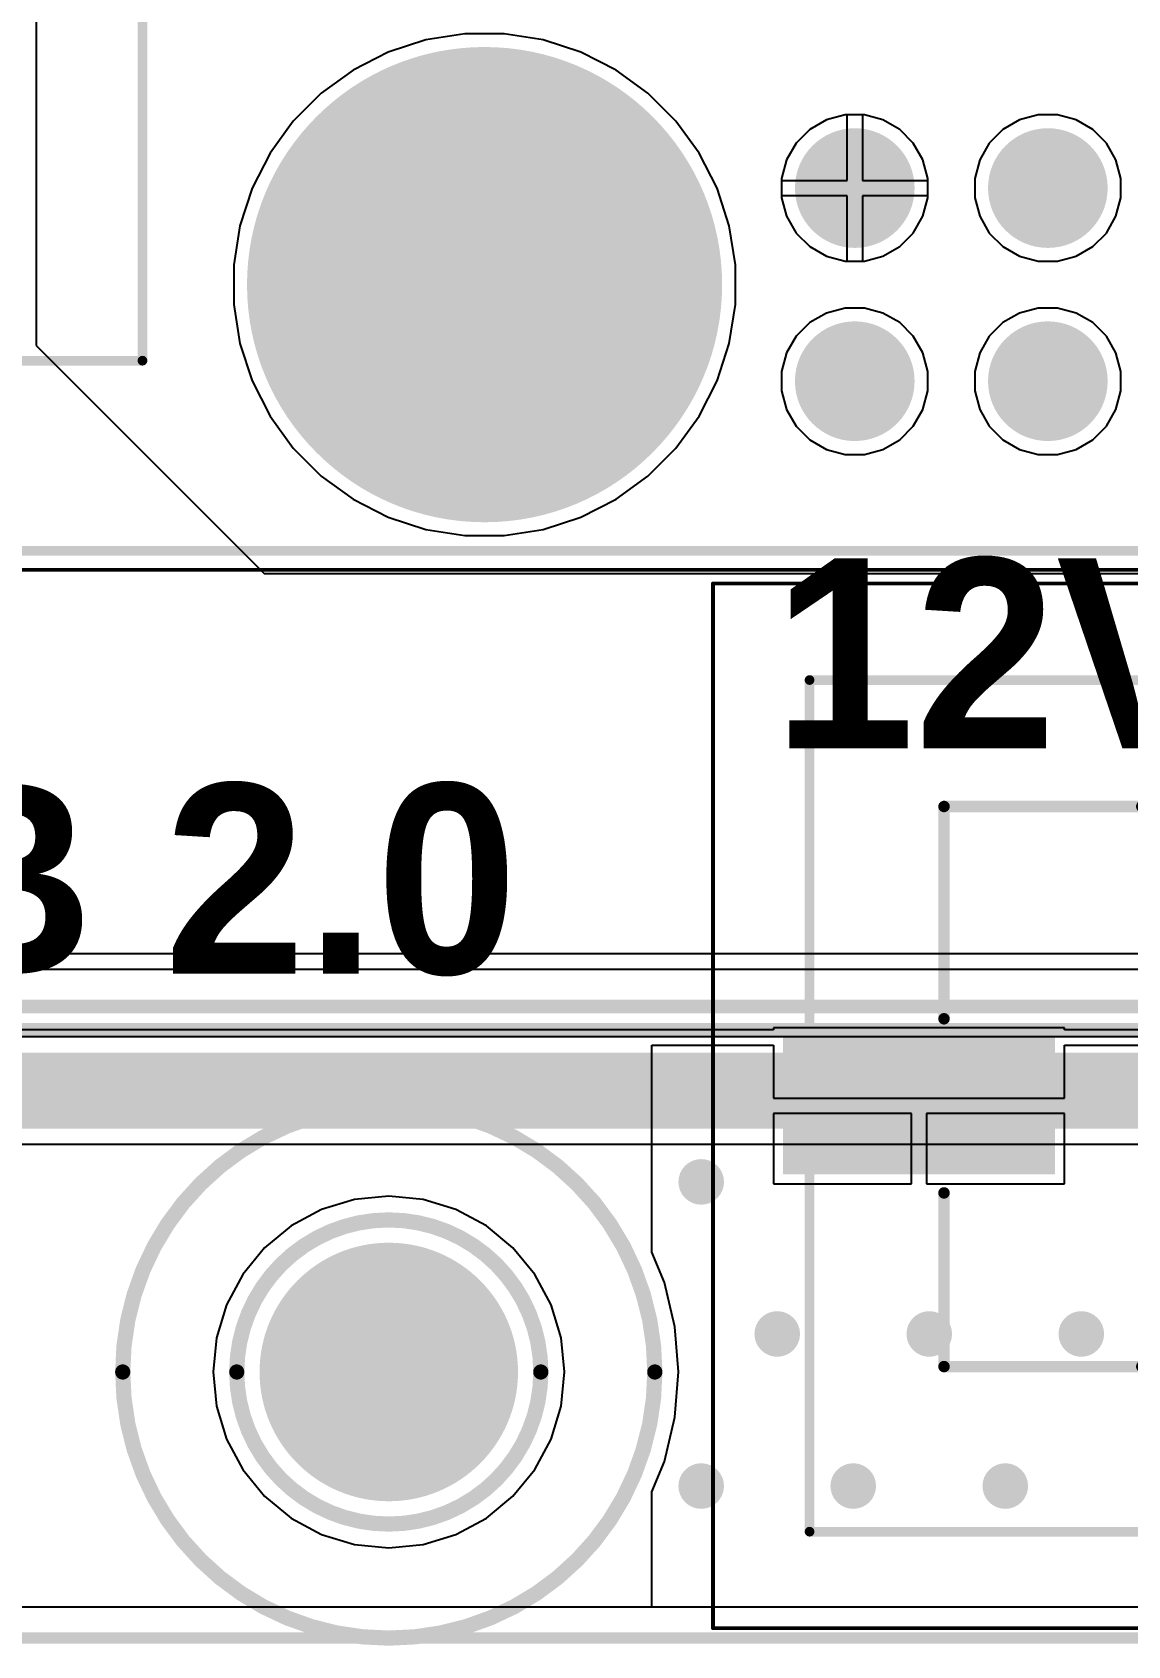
# Model space of a CAD drawing. Header units: inches. Extents: x 0 to 110, y 0 to 95.
# Drawn here: x 19.95 to 34.36, y -0.1 to 21.12 of the extents above; entities that cross this region are included whole.
import ezdxf

# ---------------------------------------------------------------- set-up
doc = ezdxf.new("R2010")
doc.units = ezdxf.units.IN
for name, color, linetype in [('Board Shape', 56, 'Continuous'), ('Bottom Layer', 5, 'Continuous'), ('Bottom Solder', 6, 'Continuous'), ('Int1', 16, 'Continuous'), ('Int2', 76, 'Continuous'), ('Keep-Out Layer', 6, 'Continuous'), ('Mechanical 13', 56, 'Continuous'), ('Multi-Layer', 9, 'Continuous'), ('Pad Holes', 156, 'Continuous'), ('Top Courtyard', 56, 'Continuous'), ('Top Layer', 1, 'Continuous'), ('Top Overlay', 2, 'Continuous'), ('Top Paste', 8, 'Continuous'), ('Top Solder', 216, 'Continuous'), ('Via Holes', 16, 'Continuous')]:
    doc.layers.add(name, color=color, linetype=linetype)
doc.styles.add('Century Gothic_Bold', font='', dxfattribs={"height": 0.2})
doc.styles.get('Century Gothic_Bold').set_extended_font_data('Century Gothic', bold=True)

# ---------------------------------------------------------------- blocks, each defined once
blk = doc.blocks.new('M_____430450218_1031')
at = {"layer": 'Top Layer'}
for points in [[(-0.635, 5.97), (0.635, 5.97), (0.635, 3.43), (-0.635, 3.43)], [(-5.6, 0.825), (-2.17, 0.825), (-2.17, -0.825), (-5.6, -0.825)], [(2.17, 0.825), (5.6, 0.825), (5.6, -0.825), (2.17, -0.825)], [(-0.635, -3.43), (0.635, -3.43), (0.635, -5.97), (-0.635, -5.97)]]:
    blk.add_hatch(color=1, dxfattribs=at).paths.add_polyline_path(points)
at = {"layer": 'Top Paste'}
for points in [[(-0.635, 5.97), (0.635, 5.97), (0.635, 3.43), (-0.635, 3.43)], [(-5.6, 0.825), (-2.17, 0.825), (-2.17, -0.825), (-5.6, -0.825)], [(2.17, 0.825), (5.6, 0.825), (5.6, -0.825), (2.17, -0.825)], [(-0.635, -3.43), (0.635, -3.43), (0.635, -5.97), (-0.635, -5.97)]]:
    blk.add_hatch(color=8, dxfattribs=at).paths.add_polyline_path(points)
at = {"layer": 'Top Solder'}
for points in [[(-0.711, 6.046), (0.711, 6.046), (0.711, 3.354), (-0.711, 3.354)], [(-5.676, 0.901), (-2.094, 0.901), (-2.094, -0.901), (-5.676, -0.901)], [(2.094, 0.901), (5.676, 0.901), (5.676, -0.901), (2.094, -0.901)], [(-0.711, -3.354), (0.711, -3.354), (0.711, -6.046), (-0.711, -6.046)]]:
    blk.add_hatch(color=216, dxfattribs=at).paths.add_polyline_path(points)
at = {"layer": 'Mechanical 13'}
for points in [[(5.325, 5.6, 0.127, 0.127, 0), (-5.325, 5.6, 0.127, 0.127, 0)], [(-5.325, 5.6, 0.127, 0.127, 0), (-5.325, -5.6, 0.127, 0.127, 0)], [(5.325, 5.6, 0.127, 0.127, 0), (5.325, -5.6, 0.127, 0.127, 0)], [(0.346, -2.317, 0.127, 0.127, 0), (-0.454, -2.317, 0.127, 0.127, 0)], [(-0.054, -3.017, 0.127, 0.127, 0), (-0.454, -2.317, 0.127, 0.127, 0)], [(0.346, -2.317, 0.127, 0.127, 0), (-0.054, -3.017, 0.127, 0.127, 0)], [(5.325, -5.6, 0.127, 0.127, 0), (-5.325, -5.6, 0.127, 0.127, 0)]]:
    blk.add_lwpolyline(points, format="xyseb", dxfattribs=at)
for points in [[(-5.357, 5.6, 0.0635, 0.0635, 1), (-5.293, 5.6, 0.0635, 0.0635, 1)], [(-5.357, 5.6, 0.0635, 0.0635, 1), (-5.293, 5.6, 0.0635, 0.0635, 1)], [(5.293, 5.6, 0.0635, 0.0635, 1), (5.357, 5.6, 0.0635, 0.0635, 1)], [(5.293, 5.6, 0.0635, 0.0635, 1), (5.357, 5.6, 0.0635, 0.0635, 1)], [(-0.486, -2.317, 0.0635, 0.0635, 1), (-0.422, -2.317, 0.0635, 0.0635, 1)], [(-0.486, -2.317, 0.0635, 0.0635, 1), (-0.422, -2.317, 0.0635, 0.0635, 1)], [(0.314, -2.317, 0.0635, 0.0635, 1), (0.378, -2.317, 0.0635, 0.0635, 1)], [(0.314, -2.317, 0.0635, 0.0635, 1), (0.378, -2.317, 0.0635, 0.0635, 1)], [(-0.086, -3.017, 0.0635, 0.0635, 1), (-0.022, -3.017, 0.0635, 0.0635, 1)], [(-0.086, -3.017, 0.0635, 0.0635, 1), (-0.022, -3.017, 0.0635, 0.0635, 1)], [(-5.357, -5.6, 0.0635, 0.0635, 1), (-5.293, -5.6, 0.0635, 0.0635, 1)], [(-5.357, -5.6, 0.0635, 0.0635, 1), (-5.293, -5.6, 0.0635, 0.0635, 1)], [(5.293, -5.6, 0.0635, 0.0635, 1), (5.357, -5.6, 0.0635, 0.0635, 1)], [(5.293, -5.6, 0.0635, 0.0635, 1), (5.357, -5.6, 0.0635, 0.0635, 1)]]:
    blk.add_lwpolyline(points, format="xyseb", close=True, dxfattribs=at)
at = {"layer": 'Top Courtyard'}
for points in [[(-6.595, 6.87, 0.05, 0.05, 0), (-6.595, -6.87, 0.05, 0.05, 0)], [(6.595, 6.87, 0.05, 0.05, 0), (-6.595, 6.87, 0.05, 0.05, 0)], [(6.595, 6.87, 0.05, 0.05, 0), (6.595, -6.87, 0.05, 0.05, 0)], [(6.595, -6.87, 0.05, 0.05, 0), (-6.595, -6.87, 0.05, 0.05, 0)]]:
    blk.add_lwpolyline(points, format="xyseb", dxfattribs=at)
for points in [[(-6.608, 6.87, 0.025, 0.025, 1), (-6.583, 6.87, 0.025, 0.025, 1)], [(-6.608, 6.87, 0.025, 0.025, 1), (-6.583, 6.87, 0.025, 0.025, 1)], [(6.583, 6.87, 0.025, 0.025, 1), (6.608, 6.87, 0.025, 0.025, 1)], [(6.583, 6.87, 0.025, 0.025, 1), (6.608, 6.87, 0.025, 0.025, 1)], [(-6.608, -6.87, 0.025, 0.025, 1), (-6.583, -6.87, 0.025, 0.025, 1)], [(-6.608, -6.87, 0.025, 0.025, 1), (-6.583, -6.87, 0.025, 0.025, 1)], [(6.583, -6.87, 0.025, 0.025, 1), (6.608, -6.87, 0.025, 0.025, 1)], [(6.583, -6.87, 0.025, 0.025, 1), (6.608, -6.87, 0.025, 0.025, 1)]]:
    blk.add_lwpolyline(points, format="xyseb", close=True, dxfattribs=at)
at = {"layer": 'Top Overlay'}
for points in [[(-3.556, 3.429, 0.15, 0.15, 0), (-3.556, 1.145, 0.15, 0.15, 0)], [(-0.955, 3.429, 0.15, 0.15, 0), (-3.556, 3.429, 0.15, 0.15, 0)], [(3.556, 3.429, 0.15, 0.15, 0), (0.955, 3.429, 0.15, 0.15, 0)], [(3.556, 3.429, 0.15, 0.15, 0), (3.556, 1.145, 0.15, 0.15, 0)], [(-3.556, -1.145, 0.15, 0.15, 0), (-3.556, -3.937, 0.15, 0.15, 0)], [(3.556, -1.145, 0.15, 0.15, 0), (3.556, -3.937, 0.15, 0.15, 0)], [(-0.054, -3.017, 0.15, 0.15, 0), (-0.454, -2.317, 0.15, 0.15, 0)], [(0.346, -2.317, 0.15, 0.15, 0), (-0.454, -2.317, 0.15, 0.15, 0)], [(0.346, -2.317, 0.15, 0.15, 0), (-0.054, -3.017, 0.15, 0.15, 0)], [(-0.955, -3.937, 0.15, 0.15, 0), (-3.556, -3.937, 0.15, 0.15, 0)], [(3.556, -3.937, 0.15, 0.15, 0), (0.955, -3.937, 0.15, 0.15, 0)]]:
    blk.add_lwpolyline(points, format="xyseb", dxfattribs=at)
for points in [[(-3.594, 3.429, 0.075, 0.075, 1), (-3.518, 3.429, 0.075, 0.075, 1)], [(-3.594, 3.429, 0.075, 0.075, 1), (-3.518, 3.429, 0.075, 0.075, 1)], [(-0.992, 3.429, 0.075, 0.075, 1), (-0.917, 3.429, 0.075, 0.075, 1)], [(0.917, 3.429, 0.075, 0.075, 1), (0.992, 3.429, 0.075, 0.075, 1)], [(3.518, 3.429, 0.075, 0.075, 1), (3.594, 3.429, 0.075, 0.075, 1)], [(3.518, 3.429, 0.075, 0.075, 1), (3.594, 3.429, 0.075, 0.075, 1)], [(-3.594, 1.145, 0.075, 0.075, 1), (-3.518, 1.145, 0.075, 0.075, 1)], [(3.518, 1.145, 0.075, 0.075, 1), (3.594, 1.145, 0.075, 0.075, 1)], [(-3.594, -1.145, 0.075, 0.075, 1), (-3.518, -1.145, 0.075, 0.075, 1)], [(3.518, -1.145, 0.075, 0.075, 1), (3.594, -1.145, 0.075, 0.075, 1)], [(-0.492, -2.317, 0.075, 0.075, 1), (-0.416, -2.317, 0.075, 0.075, 1)], [(-0.492, -2.317, 0.075, 0.075, 1), (-0.416, -2.317, 0.075, 0.075, 1)], [(0.309, -2.317, 0.075, 0.075, 1), (0.384, -2.317, 0.075, 0.075, 1)], [(0.309, -2.317, 0.075, 0.075, 1), (0.384, -2.317, 0.075, 0.075, 1)], [(-0.092, -3.017, 0.075, 0.075, 1), (-0.016, -3.017, 0.075, 0.075, 1)], [(-0.092, -3.017, 0.075, 0.075, 1), (-0.016, -3.017, 0.075, 0.075, 1)], [(-3.594, -3.937, 0.075, 0.075, 1), (-3.518, -3.937, 0.075, 0.075, 1)], [(-3.594, -3.937, 0.075, 0.075, 1), (-3.518, -3.937, 0.075, 0.075, 1)], [(-0.992, -3.937, 0.075, 0.075, 1), (-0.917, -3.937, 0.075, 0.075, 1)], [(0.917, -3.937, 0.075, 0.075, 1), (0.992, -3.937, 0.075, 0.075, 1)], [(3.518, -3.937, 0.075, 0.075, 1), (3.594, -3.937, 0.075, 0.075, 1)], [(3.518, -3.937, 0.075, 0.075, 1), (3.594, -3.937, 0.075, 0.075, 1)]]:
    blk.add_lwpolyline(points, format="xyseb", close=True, dxfattribs=at)
blk = doc.blocks.new('RPI_1037')
at = {"layer": 'Bottom Layer'}
h = blk.add_hatch(color=5, dxfattribs=at)
edge = h.paths.add_edge_path()
edge.add_arc((19, 24.5), 3.1, 0, 360)
h = blk.add_hatch(color=5, dxfattribs=at)
edge = h.paths.add_edge_path()
edge.add_arc((11.59, 25.77), 0.762, 0, 360)
h = blk.add_hatch(color=5, dxfattribs=at)
edge = h.paths.add_edge_path()
edge.add_arc((14.13, 25.77), 0.762, 0, 360)
h = blk.add_hatch(color=5, dxfattribs=at)
edge = h.paths.add_edge_path()
edge.add_arc((11.59, 23.23), 0.762, 0, 360)
h = blk.add_hatch(color=5, dxfattribs=at)
edge = h.paths.add_edge_path()
edge.add_arc((14.13, 23.23), 0.762, 0, 360)
at = {"layer": 'Bottom Solder'}
h = blk.add_hatch(color=6, dxfattribs=at)
edge = h.paths.add_edge_path()
edge.add_arc((19, 24.5), 3.125, 0, 360)
h = blk.add_hatch(color=6, dxfattribs=at)
edge = h.paths.add_edge_path()
edge.add_arc((11.59, 25.77), 0.787, 0, 360)
h = blk.add_hatch(color=6, dxfattribs=at)
edge = h.paths.add_edge_path()
edge.add_arc((14.13, 25.77), 0.787, 0, 360)
h = blk.add_hatch(color=6, dxfattribs=at)
edge = h.paths.add_edge_path()
edge.add_arc((11.59, 23.23), 0.787, 0, 360)
h = blk.add_hatch(color=6, dxfattribs=at)
edge = h.paths.add_edge_path()
edge.add_arc((14.13, 23.23), 0.787, 0, 360)
at = {"layer": 'Int1'}
h = blk.add_hatch(color=16, dxfattribs=at)
edge = h.paths.add_edge_path()
edge.add_arc((19, 24.5), 3.1, 0, 360)
h = blk.add_hatch(color=16, dxfattribs=at)
edge = h.paths.add_edge_path()
edge.add_arc((11.59, 25.77), 0.762, 0, 360)
h = blk.add_hatch(color=16, dxfattribs=at)
edge = h.paths.add_edge_path()
edge.add_arc((14.13, 25.77), 0.762, 0, 360)
h = blk.add_hatch(color=16, dxfattribs=at)
edge = h.paths.add_edge_path()
edge.add_arc((11.59, 23.23), 0.762, 0, 360)
h = blk.add_hatch(color=16, dxfattribs=at)
edge = h.paths.add_edge_path()
edge.add_arc((14.13, 23.23), 0.762, 0, 360)
at = {"layer": 'Int2'}
h = blk.add_hatch(color=76, dxfattribs=at)
edge = h.paths.add_edge_path()
edge.add_arc((19, 24.5), 3.1, 0, 360)
h = blk.add_hatch(color=76, dxfattribs=at)
edge = h.paths.add_edge_path()
edge.add_arc((11.59, 25.77), 0.762, 0, 360)
h = blk.add_hatch(color=76, dxfattribs=at)
edge = h.paths.add_edge_path()
edge.add_arc((14.13, 25.77), 0.762, 0, 360)
h = blk.add_hatch(color=76, dxfattribs=at)
edge = h.paths.add_edge_path()
edge.add_arc((11.59, 23.23), 0.762, 0, 360)
h = blk.add_hatch(color=76, dxfattribs=at)
edge = h.paths.add_edge_path()
edge.add_arc((14.13, 23.23), 0.762, 0, 360)
at = {"layer": 'Multi-Layer'}
h = blk.add_hatch(color=9, dxfattribs=at)
edge = h.paths.add_edge_path()
edge.add_arc((19, 24.5), 3.1, 0, 360)
h = blk.add_hatch(color=9, dxfattribs=at)
edge = h.paths.add_edge_path()
edge.add_arc((11.59, 25.77), 0.762, 0, 360)
h = blk.add_hatch(color=9, dxfattribs=at)
edge = h.paths.add_edge_path()
edge.add_arc((14.13, 25.77), 0.762, 0, 360)
h = blk.add_hatch(color=9, dxfattribs=at)
edge = h.paths.add_edge_path()
edge.add_arc((11.59, 23.23), 0.762, 0, 360)
h = blk.add_hatch(color=9, dxfattribs=at)
edge = h.paths.add_edge_path()
edge.add_arc((14.13, 23.23), 0.762, 0, 360)
at = {"layer": 'Pad Holes'}
h = blk.add_hatch(color=7, dxfattribs=at)
edge = h.paths.add_edge_path()
edge.add_arc((11.59, 25.77), 0.508, 0, 360)
h = blk.add_hatch(color=7, dxfattribs=at)
edge = h.paths.add_edge_path()
edge.add_arc((14.13, 25.77), 0.508, 0, 360)
h = blk.add_hatch(color=7, dxfattribs=at)
edge = h.paths.add_edge_path()
edge.add_arc((19, 24.5), 1.375, 0, 360)
h = blk.add_hatch(color=7, dxfattribs=at)
edge = h.paths.add_edge_path()
edge.add_arc((11.59, 23.23), 0.508, 0, 360)
h = blk.add_hatch(color=7, dxfattribs=at)
edge = h.paths.add_edge_path()
edge.add_arc((14.13, 23.23), 0.508, 0, 360)
at = {"layer": 'Top Layer'}
h = blk.add_hatch(color=1, dxfattribs=at)
edge = h.paths.add_edge_path()
edge.add_arc((19, 24.5), 3.1, 0, 360)
h = blk.add_hatch(color=1, dxfattribs=at)
edge = h.paths.add_edge_path()
edge.add_arc((11.59, 25.77), 0.762, 0, 360)
h = blk.add_hatch(color=1, dxfattribs=at)
edge = h.paths.add_edge_path()
edge.add_arc((14.13, 25.77), 0.762, 0, 360)
h = blk.add_hatch(color=1, dxfattribs=at)
edge = h.paths.add_edge_path()
edge.add_arc((11.59, 23.23), 0.762, 0, 360)
h = blk.add_hatch(color=1, dxfattribs=at)
edge = h.paths.add_edge_path()
edge.add_arc((14.13, 23.23), 0.762, 0, 360)
at = {"layer": 'Top Solder'}
h = blk.add_hatch(color=216, dxfattribs=at)
edge = h.paths.add_edge_path()
edge.add_arc((19, 24.5), 3.125, 0, 360)
h = blk.add_hatch(color=216, dxfattribs=at)
edge = h.paths.add_edge_path()
edge.add_arc((11.59, 25.77), 0.787, 0, 360)
h = blk.add_hatch(color=216, dxfattribs=at)
edge = h.paths.add_edge_path()
edge.add_arc((14.13, 25.77), 0.787, 0, 360)
h = blk.add_hatch(color=216, dxfattribs=at)
edge = h.paths.add_edge_path()
edge.add_arc((11.59, 23.23), 0.787, 0, 360)
h = blk.add_hatch(color=216, dxfattribs=at)
edge = h.paths.add_edge_path()
edge.add_arc((14.13, 23.23), 0.787, 0, 360)
at = {"layer": 'Mechanical 13'}
for points in [[(39.5, 28, 0.127, 0.127, 0), (-39.5, 28, 0.127, 0.127, 0)], [(45, 25.5, 0.127, 0.127, 0), (23.5, 25.5, 0.127, 0.127, 0)], [(23.5, 25.5, 0.127, 0.127, 0), (23.5, -25.5, 0.127, 0.127, 0)]]:
    blk.add_lwpolyline(points, format="xyseb", dxfattribs=at)
blk.add_lwpolyline([(23.468, 25.5, 0.0635, 0.0635, 1), (23.532, 25.5, 0.0635, 0.0635, 1)], format="xyseb", close=True, dxfattribs=at)
blk.add_lwpolyline([(23.468, 25.5, 0.0635, 0.0635, 1), (23.532, 25.5, 0.0635, 0.0635, 1)], format="xyseb", close=True, dxfattribs=at)
at = {"layer": 'Top Courtyard'}
blk.add_lwpolyline([(45.25, 28.25, 0.05, 0.05, 0), (-42.75, 28.25, 0.05, 0.05, 0)], format="xyseb", dxfattribs=at)
at = {"layer": 'Top Overlay'}
blk.add_lwpolyline([(39.5, 28, 0.127, 0.127, 0), (-39.5, 28, 0.127, 0.127, 0)], format="xyseb", dxfattribs=at)

msp = doc.modelspace()

# ---------------------------------------------------------------- hatches: boundary and pattern name
at = {"layer": 'Bottom Layer'}
h = msp.add_hatch(color=5, dxfattribs=at)
edge = h.paths.add_edge_path()
edge.add_arc((28.75, 6), 0.3, 0, 360)
h = msp.add_hatch(color=5, dxfattribs=at)
edge = h.paths.add_edge_path()
edge.add_arc((29.75, 4), 0.3, 0, 360)
h = msp.add_hatch(color=5, dxfattribs=at)
edge = h.paths.add_edge_path()
edge.add_arc((31.75, 4), 0.3, 0, 360)
h = msp.add_hatch(color=5, dxfattribs=at)
edge = h.paths.add_edge_path()
edge.add_arc((33.75, 4), 0.3, 0, 360)
h = msp.add_hatch(color=5, dxfattribs=at)
edge = h.paths.add_edge_path()
edge.add_arc((28.75, 2), 0.3, 0, 360)
h = msp.add_hatch(color=5, dxfattribs=at)
edge = h.paths.add_edge_path()
edge.add_arc((30.75, 2), 0.3, 0, 360)
h = msp.add_hatch(color=5, dxfattribs=at)
edge = h.paths.add_edge_path()
edge.add_arc((32.75, 2), 0.3, 0, 360)
at = {"layer": 'Bottom Solder'}
h = msp.add_hatch(color=6, dxfattribs=at)
edge = h.paths.add_edge_path()
edge.add_arc((24.64, 3.5), 1.7, 0, 360)
at = {"layer": 'Int1'}
h = msp.add_hatch(color=16, dxfattribs=at)
edge = h.paths.add_edge_path()
edge.add_arc((28.75, 6), 0.3, 0, 360)
h = msp.add_hatch(color=16, dxfattribs=at)
edge = h.paths.add_edge_path()
edge.add_arc((29.75, 4), 0.3, 0, 360)
h = msp.add_hatch(color=16, dxfattribs=at)
edge = h.paths.add_edge_path()
edge.add_arc((31.75, 4), 0.3, 0, 360)
h = msp.add_hatch(color=16, dxfattribs=at)
edge = h.paths.add_edge_path()
edge.add_arc((33.75, 4), 0.3, 0, 360)
h = msp.add_hatch(color=16, dxfattribs=at)
edge = h.paths.add_edge_path()
edge.add_arc((28.75, 2), 0.3, 0, 360)
h = msp.add_hatch(color=16, dxfattribs=at)
edge = h.paths.add_edge_path()
edge.add_arc((30.75, 2), 0.3, 0, 360)
h = msp.add_hatch(color=16, dxfattribs=at)
edge = h.paths.add_edge_path()
edge.add_arc((32.75, 2), 0.3, 0, 360)
at = {"layer": 'Int2'}
h = msp.add_hatch(color=76, dxfattribs=at)
edge = h.paths.add_edge_path()
edge.add_arc((28.75, 6), 0.3, 0, 360)
h = msp.add_hatch(color=76, dxfattribs=at)
edge = h.paths.add_edge_path()
edge.add_arc((29.75, 4), 0.3, 0, 360)
h = msp.add_hatch(color=76, dxfattribs=at)
edge = h.paths.add_edge_path()
edge.add_arc((31.75, 4), 0.3, 0, 360)
h = msp.add_hatch(color=76, dxfattribs=at)
edge = h.paths.add_edge_path()
edge.add_arc((33.75, 4), 0.3, 0, 360)
h = msp.add_hatch(color=76, dxfattribs=at)
edge = h.paths.add_edge_path()
edge.add_arc((28.75, 2), 0.3, 0, 360)
h = msp.add_hatch(color=76, dxfattribs=at)
edge = h.paths.add_edge_path()
edge.add_arc((30.75, 2), 0.3, 0, 360)
h = msp.add_hatch(color=76, dxfattribs=at)
edge = h.paths.add_edge_path()
edge.add_arc((32.75, 2), 0.3, 0, 360)
at = {"layer": 'Pad Holes'}
h = msp.add_hatch(color=7, dxfattribs=at)
edge = h.paths.add_edge_path()
edge.add_arc((24.64, 3.5), 1.6, 0, 360)
at = {"layer": 'Top Layer'}
h = msp.add_hatch(color=1, dxfattribs=at)
edge = h.paths.add_edge_path()
edge.add_arc((28.75, 6), 0.3, 0, 360)
h = msp.add_hatch(color=1, dxfattribs=at)
edge = h.paths.add_edge_path()
edge.add_arc((29.75, 4), 0.3, 0, 360)
h = msp.add_hatch(color=1, dxfattribs=at)
edge = h.paths.add_edge_path()
edge.add_arc((31.75, 4), 0.3, 0, 360)
h = msp.add_hatch(color=1, dxfattribs=at)
edge = h.paths.add_edge_path()
edge.add_arc((33.75, 4), 0.3, 0, 360)
h = msp.add_hatch(color=1, dxfattribs=at)
edge = h.paths.add_edge_path()
edge.add_arc((28.75, 2), 0.3, 0, 360)
h = msp.add_hatch(color=1, dxfattribs=at)
edge = h.paths.add_edge_path()
edge.add_arc((30.75, 2), 0.3, 0, 360)
h = msp.add_hatch(color=1, dxfattribs=at)
edge = h.paths.add_edge_path()
edge.add_arc((32.75, 2), 0.3, 0, 360)
at = {"layer": 'Top Solder'}
h = msp.add_hatch(color=216, dxfattribs=at)
edge = h.paths.add_edge_path()
edge.add_arc((24.64, 3.5), 1.7, 0, 360)
at = {"layer": 'Via Holes'}
h = msp.add_hatch(color=7, dxfattribs=at)
edge = h.paths.add_edge_path()
edge.add_arc((28.75, 6), 0.15, 0, 360)
h = msp.add_hatch(color=7, dxfattribs=at)
edge = h.paths.add_edge_path()
edge.add_arc((29.75, 4), 0.15, 0, 360)
h = msp.add_hatch(color=7, dxfattribs=at)
edge = h.paths.add_edge_path()
edge.add_arc((31.75, 4), 0.15, 0, 360)
h = msp.add_hatch(color=7, dxfattribs=at)
edge = h.paths.add_edge_path()
edge.add_arc((33.75, 4), 0.15, 0, 360)
h = msp.add_hatch(color=7, dxfattribs=at)
edge = h.paths.add_edge_path()
edge.add_arc((28.75, 2), 0.15, 0, 360)
h = msp.add_hatch(color=7, dxfattribs=at)
edge = h.paths.add_edge_path()
edge.add_arc((30.75, 2), 0.15, 0, 360)
h = msp.add_hatch(color=7, dxfattribs=at)
edge = h.paths.add_edge_path()
edge.add_arc((32.75, 2), 0.15, 0, 360)

# ---------------------------------------------------------------- linework, layer by layer
at = {"layer": 'Board Shape'}
msp.add_lwpolyline([(2, 0, 0.15, 0.15, 0), (89.072, 0, 0.15, 0.15, 0)], format="xyseb", dxfattribs=at)
at = {"layer": 'Bottom Layer'}
for points in [[(18.103, 8.307, 0.18, 0.18, 0), (85.977, 8.307, 0.18, 0.18, 0)], [(18.23, 8, 0.18, 0.18, 0), (86.104, 8, 0.18, 0.18, 0)]]:
    msp.add_lwpolyline(points, format="xyseb", dxfattribs=at)
at = {"layer": 'Int1'}
for p, q in [((25.127, 21.019), (24.633, 20.858)), ((25.64, 21.1), (25.127, 21.019)), ((26.16, 21.1), (25.64, 21.1)), ((26.673, 21.019), (26.16, 21.1)), ((27.167, 20.858), (26.673, 21.019)), ((24.633, 20.858), (24.17, 20.622)), ((27.63, 20.622), (27.167, 20.858)), ((24.17, 20.622), (23.75, 20.317)), ((28.05, 20.317), (27.63, 20.622)), ((23.75, 20.317), (23.383, 19.95)), ((28.417, 19.95), (28.05, 20.317)), ((23.383, 19.95), (23.078, 19.53)), ((28.722, 19.53), (28.417, 19.95)), ((30.399, 19.966), (30.179, 19.84)), ((30.643, 20.032), (30.399, 19.966)), ((30.897, 20.032), (30.643, 20.032)), ((31.141, 19.966), (30.897, 20.032)), ((31.361, 19.84), (31.141, 19.966)), ((32.939, 19.966), (32.719, 19.84)), ((33.183, 20.032), (32.939, 19.966)), ((33.437, 20.032), (33.183, 20.032)), ((33.681, 19.966), (33.437, 20.032)), ((33.901, 19.84), (33.681, 19.966)), ((30.179, 19.84), (30, 19.661)), ((31.54, 19.661), (31.361, 19.84)), ((32.719, 19.84), (32.54, 19.661)), ((34.08, 19.661), (33.901, 19.84)), ((23.078, 19.53), (22.842, 19.067)), ((28.958, 19.067), (28.722, 19.53)), ((30, 19.661), (29.874, 19.441)), ((31.666, 19.441), (31.54, 19.661)), ((32.54, 19.661), (32.414, 19.441)), ((34.206, 19.441), (34.08, 19.661)), ((29.874, 19.441), (29.808, 19.197)), ((31.732, 19.197), (31.666, 19.441)), ((32.414, 19.441), (32.348, 19.197)), ((34.272, 19.197), (34.206, 19.441)), ((29.808, 19.197), (29.808, 18.943)), ((31.732, 18.943), (31.732, 19.197)), ((32.348, 19.197), (32.348, 18.943)), ((34.272, 18.943), (34.272, 19.197)), ((22.842, 19.067), (22.681, 18.573)), ((29.119, 18.573), (28.958, 19.067)), ((29.808, 18.943), (29.874, 18.699)), ((31.666, 18.699), (31.732, 18.943)), ((32.348, 18.943), (32.414, 18.699)), ((34.206, 18.699), (34.272, 18.943)), ((29.874, 18.699), (30, 18.479)), ((31.54, 18.479), (31.666, 18.699)), ((32.414, 18.699), (32.54, 18.479)), ((34.08, 18.479), (34.206, 18.699)), ((22.681, 18.573), (22.6, 18.06)), ((29.2, 18.06), (29.119, 18.573)), ((30, 18.479), (30.179, 18.3)), ((31.361, 18.3), (31.54, 18.479)), ((32.54, 18.479), (32.719, 18.3)), ((33.901, 18.3), (34.08, 18.479)), ((30.179, 18.3), (30.399, 18.174)), ((31.141, 18.174), (31.361, 18.3)), ((32.719, 18.3), (32.939, 18.174)), ((33.681, 18.174), (33.901, 18.3)), ((22.6, 18.06), (22.6, 17.54)), ((29.2, 17.54), (29.2, 18.06)), ((30.399, 18.174), (30.643, 18.108)), ((30.643, 18.108), (30.897, 18.108)), ((30.897, 18.108), (31.141, 18.174)), ((32.939, 18.174), (33.183, 18.108)), ((33.183, 18.108), (33.437, 18.108)), ((33.437, 18.108), (33.681, 18.174)), ((22.6, 17.54), (22.681, 17.027)), ((29.119, 17.027), (29.2, 17.54)), ((30.399, 17.426), (30.179, 17.3)), ((30.643, 17.492), (30.399, 17.426)), ((30.897, 17.492), (30.643, 17.492)), ((31.141, 17.426), (30.897, 17.492)), ((31.361, 17.3), (31.141, 17.426)), ((32.939, 17.426), (32.719, 17.3)), ((33.183, 17.492), (32.939, 17.426)), ((33.437, 17.492), (33.183, 17.492)), ((33.681, 17.426), (33.437, 17.492)), ((33.901, 17.3), (33.681, 17.426)), ((30.179, 17.3), (30, 17.121)), ((31.54, 17.121), (31.361, 17.3)), ((32.719, 17.3), (32.54, 17.121)), ((34.08, 17.121), (33.901, 17.3)), ((22.681, 17.027), (22.842, 16.533)), ((28.958, 16.533), (29.119, 17.027)), ((30, 17.121), (29.874, 16.901)), ((31.666, 16.901), (31.54, 17.121)), ((32.54, 17.121), (32.414, 16.901)), ((34.206, 16.901), (34.08, 17.121)), ((29.874, 16.901), (29.808, 16.657)), ((31.732, 16.657), (31.666, 16.901)), ((32.414, 16.901), (32.348, 16.657)), ((34.272, 16.657), (34.206, 16.901)), ((29.808, 16.657), (29.808, 16.403)), ((31.732, 16.403), (31.732, 16.657)), ((32.348, 16.657), (32.348, 16.403)), ((34.272, 16.403), (34.272, 16.657)), ((22.842, 16.533), (23.078, 16.07)), ((28.722, 16.07), (28.958, 16.533)), ((29.808, 16.403), (29.874, 16.159)), ((31.666, 16.159), (31.732, 16.403)), ((32.348, 16.403), (32.414, 16.159)), ((34.206, 16.159), (34.272, 16.403)), ((29.874, 16.159), (30, 15.939)), ((31.54, 15.939), (31.666, 16.159)), ((32.414, 16.159), (32.54, 15.939)), ((34.08, 15.939), (34.206, 16.159)), ((23.078, 16.07), (23.383, 15.65)), ((28.417, 15.65), (28.722, 16.07)), ((30, 15.939), (30.179, 15.76)), ((31.361, 15.76), (31.54, 15.939)), ((32.54, 15.939), (32.719, 15.76)), ((33.901, 15.76), (34.08, 15.939)), ((30.179, 15.76), (30.399, 15.634)), ((31.141, 15.634), (31.361, 15.76)), ((32.719, 15.76), (32.939, 15.634)), ((33.681, 15.634), (33.901, 15.76)), ((23.383, 15.65), (23.75, 15.283)), ((28.05, 15.283), (28.417, 15.65)), ((30.399, 15.634), (30.643, 15.568)), ((30.643, 15.568), (30.897, 15.568)), ((30.897, 15.568), (31.141, 15.634)), ((32.939, 15.634), (33.183, 15.568)), ((33.183, 15.568), (33.437, 15.568)), ((33.437, 15.568), (33.681, 15.634)), ((23.75, 15.283), (24.17, 14.978)), ((27.63, 14.978), (28.05, 15.283)), ((24.17, 14.978), (24.633, 14.742)), ((27.167, 14.742), (27.63, 14.978)), ((24.633, 14.742), (25.127, 14.581)), ((26.673, 14.581), (27.167, 14.742)), ((25.127, 14.581), (25.64, 14.5)), ((25.64, 14.5), (26.16, 14.5)), ((26.16, 14.5), (26.673, 14.581)), ((76.645, 9), (18.598, 9)), ((18.966, 8.796), (76.645, 8.796)), ((80.708, 7.906), (19.692, 7.906)), ((19.4, 6.494), (81, 6.494)), ((24.189, 5.767), (23.756, 5.635)), ((24.64, 5.811), (24.189, 5.767)), ((25.091, 5.767), (24.64, 5.811)), ((25.524, 5.635), (25.091, 5.767)), ((23.756, 5.635), (23.356, 5.422)), ((25.924, 5.422), (25.524, 5.635)), ((23.356, 5.422), (23.006, 5.134)), ((26.274, 5.134), (25.924, 5.422)), ((23.006, 5.134), (22.718, 4.784)), ((26.562, 4.784), (26.274, 5.134)), ((22.718, 4.784), (22.505, 4.384)), ((26.775, 4.384), (26.562, 4.784)), ((22.505, 4.384), (22.373, 3.951)), ((26.907, 3.951), (26.775, 4.384)), ((22.373, 3.951), (22.329, 3.5)), ((26.951, 3.5), (26.907, 3.951)), ((22.329, 3.5), (22.373, 3.049)), ((26.907, 3.049), (26.951, 3.5)), ((22.373, 3.049), (22.505, 2.616)), ((26.775, 2.616), (26.907, 3.049)), ((22.505, 2.616), (22.718, 2.216)), ((26.562, 2.216), (26.775, 2.616)), ((22.718, 2.216), (23.006, 1.866)), ((26.274, 1.866), (26.562, 2.216)), ((23.006, 1.866), (23.356, 1.578)), ((25.924, 1.578), (26.274, 1.866)), ((23.356, 1.578), (23.756, 1.365)), ((25.524, 1.365), (25.924, 1.578)), ((23.756, 1.365), (24.189, 1.233)), ((25.091, 1.233), (25.524, 1.365)), ((24.189, 1.233), (24.64, 1.189)), ((24.64, 1.189), (25.091, 1.233)), ((89.072, 0.408), (2, 0.408))]:
    msp.add_line(p, q, dxfattribs=at)
msp.add_lwpolyline([(19.4, 7.2, 1, 1, 0), (81, 7.2, 1, 1, 0)], format="xyseb", dxfattribs=at)
at = {"layer": 'Int2'}
for p, q in [((25.127, 21.019), (24.633, 20.858)), ((25.64, 21.1), (25.127, 21.019)), ((26.16, 21.1), (25.64, 21.1)), ((26.673, 21.019), (26.16, 21.1)), ((27.167, 20.858), (26.673, 21.019)), ((24.633, 20.858), (24.17, 20.622)), ((27.63, 20.622), (27.167, 20.858)), ((24.17, 20.622), (23.75, 20.317)), ((28.05, 20.317), (27.63, 20.622)), ((23.75, 20.317), (23.383, 19.95)), ((28.417, 19.95), (28.05, 20.317)), ((23.383, 19.95), (23.078, 19.53)), ((28.722, 19.53), (28.417, 19.95)), ((30.399, 19.966), (30.179, 19.84)), ((30.643, 20.032), (30.399, 19.966)), ((30.67, 20.032), (30.643, 20.032)), ((30.67, 19.17), (30.67, 20.032)), ((30.897, 20.032), (30.87, 20.032)), ((30.87, 20.032), (30.87, 19.17)), ((31.141, 19.966), (30.897, 20.032)), ((31.361, 19.84), (31.141, 19.966)), ((32.939, 19.966), (32.719, 19.84)), ((33.183, 20.032), (32.939, 19.966)), ((33.437, 20.032), (33.183, 20.032)), ((33.681, 19.966), (33.437, 20.032)), ((33.901, 19.84), (33.681, 19.966)), ((30.179, 19.84), (30, 19.661)), ((31.54, 19.661), (31.361, 19.84)), ((32.719, 19.84), (32.54, 19.661)), ((34.08, 19.661), (33.901, 19.84)), ((23.078, 19.53), (22.842, 19.067)), ((28.958, 19.067), (28.722, 19.53)), ((30, 19.661), (29.874, 19.441)), ((31.666, 19.441), (31.54, 19.661)), ((32.54, 19.661), (32.414, 19.441)), ((34.206, 19.441), (34.08, 19.661)), ((29.874, 19.441), (29.808, 19.197)), ((31.732, 19.197), (31.666, 19.441)), ((32.414, 19.441), (32.348, 19.197)), ((34.272, 19.197), (34.206, 19.441)), ((29.808, 19.197), (29.808, 19.17)), ((29.808, 19.17), (30.67, 19.17)), ((30.87, 19.17), (31.732, 19.17)), ((31.732, 19.17), (31.732, 19.197)), ((32.348, 19.197), (32.348, 18.943)), ((34.272, 18.943), (34.272, 19.197)), ((22.842, 19.067), (22.681, 18.573)), ((29.119, 18.573), (28.958, 19.067)), ((30.67, 18.97), (29.808, 18.97)), ((29.808, 18.97), (29.808, 18.943)), ((29.808, 18.943), (29.874, 18.699)), ((30.67, 18.108), (30.67, 18.97)), ((31.732, 18.97), (30.87, 18.97)), ((30.87, 18.97), (30.87, 18.108)), ((31.666, 18.699), (31.732, 18.943)), ((31.732, 18.943), (31.732, 18.97)), ((32.348, 18.943), (32.414, 18.699)), ((34.206, 18.699), (34.272, 18.943)), ((29.874, 18.699), (30, 18.479)), ((31.54, 18.479), (31.666, 18.699)), ((32.414, 18.699), (32.54, 18.479)), ((34.08, 18.479), (34.206, 18.699)), ((22.681, 18.573), (22.6, 18.06)), ((29.2, 18.06), (29.119, 18.573)), ((30, 18.479), (30.179, 18.3)), ((31.361, 18.3), (31.54, 18.479)), ((32.54, 18.479), (32.719, 18.3)), ((33.901, 18.3), (34.08, 18.479)), ((30.179, 18.3), (30.399, 18.174)), ((31.141, 18.174), (31.361, 18.3)), ((32.719, 18.3), (32.939, 18.174)), ((33.681, 18.174), (33.901, 18.3)), ((22.6, 18.06), (22.6, 17.54)), ((29.2, 17.54), (29.2, 18.06)), ((30.399, 18.174), (30.643, 18.108)), ((30.643, 18.108), (30.67, 18.108)), ((30.87, 18.108), (30.897, 18.108)), ((30.897, 18.108), (31.141, 18.174)), ((32.939, 18.174), (33.183, 18.108)), ((33.183, 18.108), (33.437, 18.108)), ((33.437, 18.108), (33.681, 18.174)), ((22.6, 17.54), (22.681, 17.027)), ((29.119, 17.027), (29.2, 17.54)), ((30.399, 17.426), (30.179, 17.3)), ((30.643, 17.492), (30.399, 17.426)), ((30.897, 17.492), (30.643, 17.492)), ((31.141, 17.426), (30.897, 17.492)), ((31.361, 17.3), (31.141, 17.426)), ((32.939, 17.426), (32.719, 17.3)), ((33.183, 17.492), (32.939, 17.426)), ((33.437, 17.492), (33.183, 17.492)), ((33.681, 17.426), (33.437, 17.492)), ((33.901, 17.3), (33.681, 17.426)), ((30.179, 17.3), (30, 17.121)), ((31.54, 17.121), (31.361, 17.3)), ((32.719, 17.3), (32.54, 17.121)), ((34.08, 17.121), (33.901, 17.3)), ((22.681, 17.027), (22.842, 16.533)), ((28.958, 16.533), (29.119, 17.027)), ((30, 17.121), (29.874, 16.901)), ((31.666, 16.901), (31.54, 17.121)), ((32.54, 17.121), (32.414, 16.901)), ((34.206, 16.901), (34.08, 17.121)), ((29.874, 16.901), (29.808, 16.657)), ((31.732, 16.657), (31.666, 16.901)), ((32.414, 16.901), (32.348, 16.657)), ((34.272, 16.657), (34.206, 16.901)), ((29.808, 16.657), (29.808, 16.403)), ((31.732, 16.403), (31.732, 16.657)), ((32.348, 16.657), (32.348, 16.403)), ((34.272, 16.403), (34.272, 16.657)), ((22.842, 16.533), (23.078, 16.07)), ((28.722, 16.07), (28.958, 16.533)), ((29.808, 16.403), (29.874, 16.159)), ((31.666, 16.159), (31.732, 16.403)), ((32.348, 16.403), (32.414, 16.159)), ((34.206, 16.159), (34.272, 16.403)), ((29.874, 16.159), (30, 15.939)), ((31.54, 15.939), (31.666, 16.159)), ((32.414, 16.159), (32.54, 15.939)), ((34.08, 15.939), (34.206, 16.159)), ((23.078, 16.07), (23.383, 15.65)), ((28.417, 15.65), (28.722, 16.07)), ((30, 15.939), (30.179, 15.76)), ((31.361, 15.76), (31.54, 15.939)), ((32.54, 15.939), (32.719, 15.76)), ((33.901, 15.76), (34.08, 15.939)), ((30.179, 15.76), (30.399, 15.634)), ((31.141, 15.634), (31.361, 15.76)), ((32.719, 15.76), (32.939, 15.634)), ((33.681, 15.634), (33.901, 15.76)), ((23.383, 15.65), (23.75, 15.283)), ((28.05, 15.283), (28.417, 15.65)), ((30.399, 15.634), (30.643, 15.568)), ((30.643, 15.568), (30.897, 15.568)), ((30.897, 15.568), (31.141, 15.634)), ((32.939, 15.634), (33.183, 15.568)), ((33.183, 15.568), (33.437, 15.568)), ((33.437, 15.568), (33.681, 15.634)), ((23.75, 15.283), (24.17, 14.978)), ((27.63, 14.978), (28.05, 15.283)), ((24.17, 14.978), (24.633, 14.742)), ((27.167, 14.742), (27.63, 14.978)), ((24.633, 14.742), (25.127, 14.581)), ((26.673, 14.581), (27.167, 14.742)), ((25.127, 14.581), (25.64, 14.5)), ((25.64, 14.5), (26.16, 14.5)), ((26.16, 14.5), (26.673, 14.581)), ((24.189, 5.767), (23.756, 5.635)), ((24.64, 5.811), (24.189, 5.767)), ((25.091, 5.767), (24.64, 5.811)), ((25.524, 5.635), (25.091, 5.767)), ((23.756, 5.635), (23.356, 5.422)), ((25.924, 5.422), (25.524, 5.635)), ((23.356, 5.422), (23.006, 5.134)), ((26.274, 5.134), (25.924, 5.422)), ((23.006, 5.134), (22.718, 4.784)), ((26.562, 4.784), (26.274, 5.134)), ((22.718, 4.784), (22.505, 4.384)), ((26.775, 4.384), (26.562, 4.784)), ((22.505, 4.384), (22.373, 3.951)), ((26.907, 3.951), (26.775, 4.384)), ((22.373, 3.951), (22.329, 3.5)), ((26.951, 3.5), (26.907, 3.951)), ((22.329, 3.5), (22.373, 3.049)), ((26.907, 3.049), (26.951, 3.5)), ((22.373, 3.049), (22.505, 2.616)), ((26.775, 2.616), (26.907, 3.049)), ((22.505, 2.616), (22.718, 2.216)), ((26.562, 2.216), (26.775, 2.616)), ((22.718, 2.216), (23.006, 1.866)), ((26.274, 1.866), (26.562, 2.216)), ((23.006, 1.866), (23.356, 1.578)), ((25.924, 1.578), (26.274, 1.866)), ((23.356, 1.578), (23.756, 1.365)), ((25.524, 1.365), (25.924, 1.578)), ((23.756, 1.365), (24.189, 1.233)), ((25.091, 1.233), (25.524, 1.365)), ((24.189, 1.233), (24.64, 1.189)), ((24.64, 1.189), (25.091, 1.233)), ((89.072, 0.408), (2, 0.408))]:
    msp.add_line(p, q, dxfattribs=at)
at = {"layer": 'Keep-Out Layer'}
for points in [[(26.64, 3.5, 0.2, 0.2, 1), (22.64, 3.5, 0.2, 0.2, 1)], [(22.59, 3.5, 0.1, 0.1, 1), (22.69, 3.5, 0.1, 0.1, 1)], [(26.59, 3.5, 0.1, 0.1, 1), (26.69, 3.5, 0.1, 0.1, 1)]]:
    msp.add_lwpolyline(points, format="xyseb", close=True, dxfattribs=at)
at = {"layer": 'Top Layer'}
for p, q in [((20, 24.9), (20, 17)), ((20, 17), (23, 14)), ((23, 14), (37, 14)), ((29.7, 8), (17.5, 8)), ((33.53, 8.025), (29.7, 8.025)), ((29.7, 8.025), (29.7, 8)), ((33.53, 8), (33.53, 8.025)), ((37, 8), (33.53, 8)), ((28.1, 5.077), (28.1, 7.796)), ((28.1, 7.796), (29.7, 7.796)), ((29.7, 7.796), (29.7, 7.1)), ((33.53, 7.1), (33.53, 7.796)), ((33.53, 7.796), (37, 7.796)), ((29.7, 7.1), (31.615, 7.1)), ((31.615, 7.1), (33.53, 7.1)), ((31.515, 6.9), (29.7, 6.9)), ((29.7, 6.9), (29.7, 5.975)), ((31.515, 5.975), (31.515, 6.9)), ((33.53, 6.9), (31.715, 6.9)), ((31.715, 6.9), (31.715, 5.975)), ((33.53, 5.975), (33.53, 6.9)), ((29.7, 5.975), (31.515, 5.975)), ((31.715, 5.975), (33.53, 5.975)), ((28.265, 4.678), (28.1, 5.077)), ((28.405, 4.096), (28.265, 4.678)), ((28.452, 3.5), (28.405, 4.096)), ((28.405, 2.904), (28.452, 3.5)), ((28.265, 2.322), (28.405, 2.904)), ((28.1, 1.923), (28.265, 2.322)), ((28.1, 0.408), (28.1, 1.923)), ((67.2, 0.408), (28.1, 0.408))]:
    msp.add_line(p, q, dxfattribs=at)
for points in [[(28.14, 3.5, 0.2, 0.2, 1), (21.14, 3.5, 0.2, 0.2, 1)], [(21.09, 3.5, 0.1, 0.1, 1), (21.19, 3.5, 0.1, 0.1, 1)], [(28.09, 3.5, 0.1, 0.1, 1), (28.19, 3.5, 0.1, 0.1, 1)]]:
    msp.add_lwpolyline(points, format="xyseb", close=True, dxfattribs=at)

# ---------------------------------------------------------------- block references
at = {"rotation": 180}
for name, p in [('RPI_1037', (44.9, 42.3)), ('M_____430450218_1031', (35.5, 7))]:
    msp.add_blockref(name, p, dxfattribs=at)

# ---------------------------------------------------------------- texts
at = {"layer": 'Top Overlay', "style": 'Century Gothic_Bold'}
for s, p in [('12V', (29.7, 11.7)), ('USB 2.0', (13.7, 8.737))]:
    msp.add_text(s, height=2.5, rotation=360, dxfattribs=at).set_placement(p)

doc.saveas('drawing.dxf')
